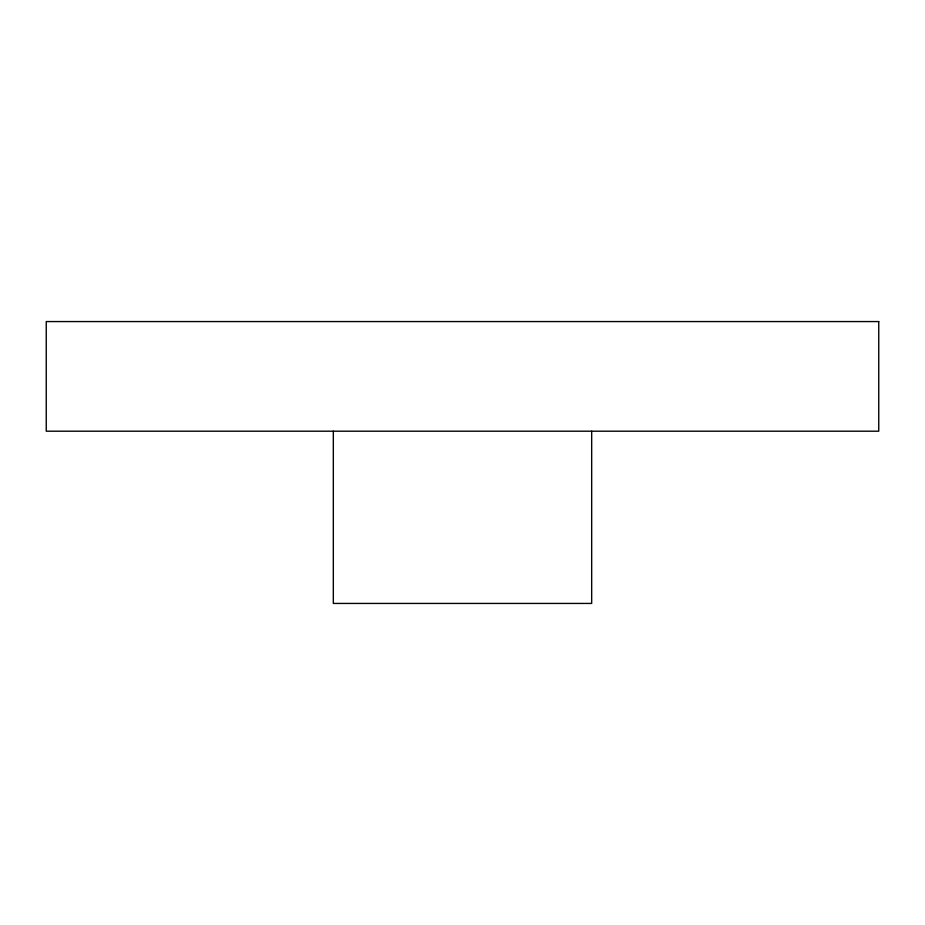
<?xml version="1.0" encoding="UTF-8"?>
<svg xmlns="http://www.w3.org/2000/svg" width="925" height="925" viewBox="0 0 925 925"><rect width="100%" height="100%" fill="white"/><g stroke="black" fill="none" stroke-linecap="round" stroke-linejoin="round"><path stroke-width="1.39" d="M591.676 431.2L591.676 603.435L333.324 603.435L333.324 431.2M878.75 321.565L46.25 321.565L46.25 431.2L878.75 431.2L878.75 321.565"/></g></svg>
